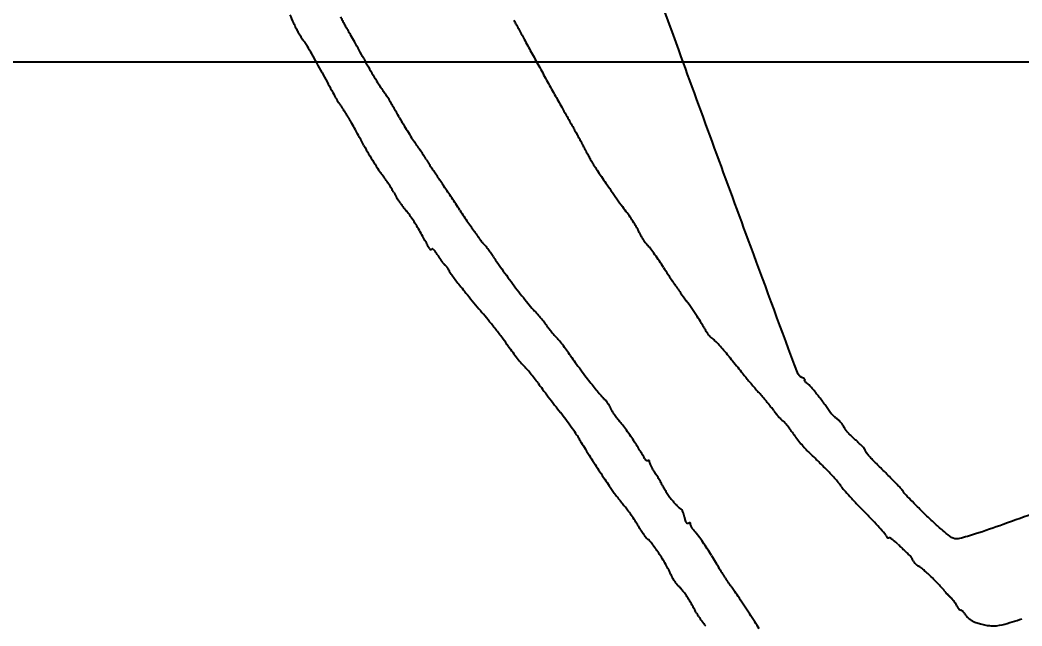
# Model space of a CAD drawing. Header units: metres. Extents: x 26.3 to 44.2, y 14.4 to 19.6.
# Drawn here: x 28.7696 to 28.834, y 15.4863 to 15.5252 of the extents above; entities that cross this region are included whole.
import ezdxf

# ---------------------------------------------------------------- set-up
doc = ezdxf.new("R2010")
doc.units = ezdxf.units.M
doc.header["$MEASUREMENT"] = 0
doc.layers.add('Dimensions', color=7, linetype='Continuous', plot=False)
doc.layers.add('Suspensions', color=6, linetype='Continuous')
doc.styles.get("Standard").update_dxf_attribs({"font": 'arial.ttf'})
doc.dimstyles.new('Annotative', dxfattribs={"dimscale": 0, "dimtxt": 0.18, "dimasz": 0.18, "dimexe": 0.18, "dimexo": 0.0625, "dimgap": 0.09, "dimtad": 0, "dimtih": 1, "dimtoh": 1, "dimdec": 4, "dimzin": 0, "dimdsep": 46, "dimtxsty": 'Standard', "dimcen": 0.09, "dimadec": 0, "dimazin": 0, "dimtfac": 1, "dimtdec": 4, "dimtofl": 0, "dimtmove": 0, "dimatfit": 3, "dimfxl": 1, "dimtolj": 1, "dimtzin": 0, "dimarcsym": 0})

# ---------------------------------------------------------------- blocks, each defined once
blk = doc.blocks.new('*D65')
at = {"layer": 'Defpoints', "color": 0, "transparency": 16777216}
for p in [(28.43365521267326, 15.52255587762719), (28.43365521267325, 15.22255504397306), (29.54945632084941, 15.22255504397306)]:
    blk.add_point(p, dxfattribs=at)
at = {"layer": 'Dimensions', "color": 0, "lineweight": -2, "transparency": 16777216}
for p, q in [((28.44928021267326, 15.52255587762719), (29.59445632084941, 15.52255587762719)), ((29.54945632084941, 15.47755587762719), (29.54945632084941, 15.418046593133)), ((29.54945632084941, 15.26755504397306), (29.54945632084941, 15.32706432846725)), ((28.44928021267325, 15.22255504397306), (29.59445632084941, 15.22255504397306))]:
    blk.add_line(p, q, dxfattribs=at)
at = {"layer": 'Dimensions', "color": 0, "transparency": 16777216}
for points in [[(29.54195632084941, 15.47755587762719), (29.55695632084941, 15.47755587762719), (29.54945632084941, 15.52255587762719)], [(29.54195632084941, 15.26755504397306), (29.55695632084941, 15.26755504397306), (29.54945632084941, 15.22255504397306)]]:
    blk.add_solid(points, dxfattribs=at)
at = {"layer": 'Dimensions', "color": 0, "transparency": 16777216, "insert": (29.54945632084941, 15.37255546080011), "char_height": 0.045, "attachment_point": 5}
blk.add_mtext('\\A1;0.3000', dxfattribs=at)

msp = doc.modelspace()

# ---------------------------------------------------------------- linework, layer by layer
at = {"layer": 'Suspensions'}
for points in [[(28.80365453022755, 15.61140393423787, -5e-06), (28.80972229165918, 15.59481243747512, -0.000212)], [(28.7880937947789, 15.58886764735399, -9e-06), (28.78271807773075, 15.60371463670833, -0.091432)], [(28.8243255789982, 15.55478214723026, -0.000139), (28.83223256013898, 15.53305071892552, -0.00023), (28.83889578970214, 15.51469548026182, -9e-06), (28.84491144920834, 15.49809943150136, -0.061218)], [(28.83715797337753, 15.49438153146677, -0.00074), (28.83281102997578, 15.49281198038342, -0.007813), (28.83102469778646, 15.49220132039324, -0.014059), (28.83000765461649, 15.49190262668671, -0.16058), (28.82959597860927, 15.49192772807759, -0.073274), (28.82937790911072, 15.49205422204052, -0.007794), (28.82892335734006, 15.49242747688717, -0.00948), (28.82839454936627, 15.49289319810979, -0.007484), (28.82783970760119, 15.49341631498031, -0.002648), (28.82730912494183, 15.493937269082, -0.00405), (28.82685510745178, 15.49439515382696, -0.001482), (28.82646918627218, 15.49479307073904, -0.104898), (28.8264206226463, 15.4948708600501, 0.086544), (28.82638003544853, 15.49494146347707, 0.005813), (28.82622843307576, 15.49511927378242, 0.008223), (28.82604073589039, 15.4953272969136, 0.00606), (28.82582636969599, 15.49555164620777, 0.001881), (28.82557058945428, 15.49581096567324, 0.001025), (28.82525474104124, 15.49612748481146, 0.001021), (28.82493231924946, 15.49644795408694, 0.001622), (28.82465487056934, 15.49672082688689, -0.008929), (28.82441259942895, 15.49696616855148, -0.011222), (28.82419748127609, 15.49720232791358, -0.009479), (28.82402639595141, 15.49740652373789, -0.082531), (28.82396841505515, 15.49750927159759, 0.049379), (28.8239277499324, 15.49759394078863, 0.020594), (28.82385743391889, 15.49769950571969, 0.020136), (28.82377228555606, 15.49780719042063, 0.024582), (28.8236839548495, 15.49790041040475, 0.002606), (28.82357263566502, 15.49800578234056, 0.000889), (28.82341000006927, 15.49815758432238, 0.000884), (28.82322984049508, 15.49832455390707, 0.001019), (28.8230574539974, 15.4984831036162, -0.018866), (28.82289469588376, 15.49864388806459, -0.018502), (28.82274341613101, 15.49881750114489, -0.018749), (28.82262231926124, 15.49897937843274, -0.064016), (28.8225620506138, 15.49909601867913, 0.066574), (28.82250461980011, 15.49920579338072, 0.025655), (28.82239812522388, 15.4993412467425, 0.024855), (28.82226605049819, 15.4994782017845, 0.028043), (28.82212601902366, 15.49959561355265, -0.022054), (28.82198113218266, 15.49971417177373, -0.017275), (28.82183450482363, 15.49985477681395, -0.017592), (28.82170701789335, 15.49999534738408, -0.040339), (28.82162392084749, 15.50011154389552, 0.01859), (28.82153194294222, 15.50025274331676, 0.003588), (28.82135429799128, 15.50050067839783, 0.003814), (28.8211426714691, 15.50078699032447, 0.003511), (28.82092084141582, 15.50107809040315, 0.008589), (28.82069492730493, 15.5013601210417, 0.010097), (28.8204710506788, 15.50161914898132, 0.009117), (28.82027416581274, 15.50182999829281, 0.059954), (28.82016215622438, 15.5019208798182, -0.0332), (28.82008915218727, 15.50197391202165, -0.077608), (28.82004469637854, 15.50202446936247, -0.167534), (28.82003535311103, 15.50206360383562, -0.288671), (28.82005516352853, 15.50208914659533, 0.428717), (28.82006670583511, 15.50211558121892, 0.113799), (28.8200365507405, 15.50215738270816, 0.049523), (28.8199603206638, 15.50221183304503, 0.021243), (28.81984917347472, 15.50226953017068, -0.19749), (28.81957066467271, 15.50257180229959, -0.000233), (28.81657340122589, 15.51068010212802, -0.001004), (28.81193442089462, 15.52332571095103, -0.000105), (28.80110986022916, 15.55303640247546, -0.000166)]]:
    msp.add_lwpolyline(points, format="xyb", dxfattribs=at)
for centre, radius, start, end in [((123.9641995034267, 50.17965956087885), 101.2421371877064, 199.9984945922183, 200.0188918896712), ((28.85008216549744, 15.55424469349243), 0.06937272695726628, 204.4161956612257, 204.8951876805274), ((28.80208845729478, 15.53146811554748), 0.0133491226289132, 206.8057815523638, 207.9810222802811), ((28.79578378708357, 15.5290457457058), 0.009512048144491471, 204.8950636943811, 206.9691142906819), ((28.79265145918099, 15.52745192262906), 0.005997542477134814, 206.9695521158311, 209.6022919622303), ((28.80903639454559, 15.53515953957625), 0.02121680611246188, 207.9812409235725, 208.8117969074056), ((28.80805784913021, 15.53462126919105), 0.0200999864602049, 208.8116767924161, 209.6497957189107), ((28.72781458197688, 15.48798538516151), 0.08242483153997915, 26.67995313694686, 26.86788325162837), ((28.81193601010019, 15.53025718361858), 0.01172037340589595, 206.6799497456838, 208.351123422355), ((28.79575865377909, 15.52921712438371), 0.009571139474672084, 209.6017982328441, 211.456765883004), ((28.7953361473517, 15.52895873234785), 0.009075883863671938, 211.4572069397921, 213.3302788586012), ((28.79702578196863, 15.5283415162782), 0.007405822348172104, 209.6499428449077, 211.4157638262074), ((28.78323346393335, 15.51991745143398), 0.008755641239195035, 29.62214928252762, 31.41569974890775), ((28.71620738452513, 15.48180696630537), 0.08585884738248638, 29.28690828118381, 29.62220294367648), ((29.01936145422074, 15.64218370344977), 0.2474169171016384, 208.3512399618786, 208.533440502345), ((28.79060318060457, 15.52584615760557), 0.00341116006145722, 213.3300684163046, 217.2187035349691), ((28.78580535123392, 15.52220193628533), 0.002613747879812137, 30.92671261879784, 37.2187289247153), ((28.76007948012334, 15.50678894671553), 0.03260342430147654, 29.93493290000187, 30.92683124168745), ((28.70931808624997, 15.47794263055833), 0.0937579309636648, 28.92817383174194, 29.28707430122823), ((29.01322832957995, 15.63884878804948), 0.2404357367908901, 208.5333852098466, 208.7566094962406), ((28.75823935589065, 15.50572934677036), 0.03472681998656477, 28.83599136985932, 29.93491599880446), ((28.69883981682115, 15.4721521082732), 0.1057297427887557, 28.59996751803366, 28.92792833610489), ((29.08302209178662, 15.67714917202529), 0.3200478505400928, 208.7565686381625, 208.9367065318555), ((28.75203550344186, 15.50231377263323), 0.04180876406190602, 27.8797258205075, 28.83587224161866), ((28.82266824406863, 15.53966556131761), 0.03530764848243617, 208.6001012932358, 209.6023126800388), ((28.82409035599074, 15.54047332256047), 0.03694315467909397, 209.6020609231014, 210.5708121934055), ((29.43747573529582, 15.87311228961431), 0.7250650462868072, 208.9365549904128, 209.0192900924356), ((28.91600028505831, 15.58905488070186), 0.1436864365217166, 207.8799004416126, 208.1533157717364), ((28.82060094379482, 15.53841211700332), 0.03289043141921223, 210.5708549135457, 211.528834767628), ((28.8792729345506, 15.5694004248756), 0.1020307537264693, 208.1533477973957, 208.506747885332), ((28.79735243051488, 15.52414932429548), 0.005615523068247768, 211.5289502296248, 215.0709224753934), ((28.76394679244889, 15.50069681111154), 0.03520061380479647, 34.62601972441113, 35.07086359790428), ((29.46905229875043, 15.89062998980505), 0.7611752827758035, 209.0193312393409, 209.0990869612036), ((28.88916694006514, 15.57477445304351), 0.1132900398356525, 208.506975710312, 208.7737447392437), ((28.7931460228316, 15.52204379294377), 0.003743067897021204, 208.7737614997622, 211.915206922983), ((28.76032662478945, 15.49819714539688), 0.03959992540485412, 34.21858572478249, 34.62584369689177), ((28.76380394803542, 15.50056184275199), 0.03539474163674431, 33.81197136220377, 34.21877096952271), ((28.78727861656032, 15.51628387671088), 0.007141557494805793, 32.47922511168471, 33.81190992205994), ((29.39656302493926, 15.85028547777716), 0.6782152052227766, 209.0991598322165, 209.1779988217167), ((28.79582338993858, 15.52371123083084), 0.00689721496575544, 211.9147666192327, 213.166094009207), ((28.80529490260716, 15.52990127374698), 0.01821208056521453, 213.166253870986, 213.7724418046016), ((28.80606608059529, 15.5304171189894), 0.01913988000122684, 213.7727492565982, 214.3736660150562), ((28.79999404709128, 15.52626355852591), 0.01178313782857981, 214.3734642304467, 215.2377096719872), ((28.78914950345027, 15.51747483110429), 0.004923768027413298, 30.34033967595868, 32.47901445202857), ((28.74901795448924, 15.49398545716971), 0.05142421866860959, 29.95851582886062, 30.3407929152454), ((28.74524472085358, 15.49181109433717), 0.05577911770780802, 29.54510687454157, 29.95809440625392), ((28.9051753985732, 15.57590551090939), 0.1154131391607545, 209.1778782937791, 209.4700866109555), ((28.78561786399415, 15.51610811981043), 0.005818213708924703, 33.43529270831617, 35.23755159722919), ((28.7808157753965, 15.51293734486602), 0.01157267881363545, 32.35846928222094, 33.43585118373366), ((28.78086197015579, 15.51296665425738), 0.01151797054144586, 31.28000152184199, 32.35830013555098), ((28.78597692196835, 15.51607420396363), 0.005533022988045233, 29.41354664037775, 31.27951435527676), ((28.73811788353692, 15.48777130301321), 0.06397129226954247, 29.17261970269569, 29.54527112423435), ((28.80732857476834, 15.52640843807746), 0.01529375669092254, 209.1725554790638, 210.8847506986353), ((29.1171262476467, 15.69567544741354), 0.3588633396395856, 209.470079742667, 209.5404389576986), ((28.76953315616758, 15.50680329365919), 0.02441018409813871, 28.8641494494642, 29.41395869491926), ((28.50141951594764, 15.35901432526113), 0.3305580295128694, 28.78249749201695, 28.86431586168576), ((28.81737771261875, 15.53241915633704), 0.02700332139380317, 210.8848696673897, 212.0035035831548), ((29.03824956988161, 15.65097492824344), 0.2682009620576681, 209.5403047692484, 209.6278527160859), ((29.04635916230063, 15.65558776125735), 0.2775306843059731, 209.6279832576312, 209.6990300219514), ((28.48719170927885, 15.35119822907198), 0.3467913853655815, 28.69035895634562, 28.78249056483967), ((28.41989645433974, 15.31436913705345), 0.4235053564262182, 28.61114853648739, 28.6904458921692), ((28.816682686475, 15.53198476799549), 0.02618371504245997, 212.0034503105327, 213.1285011998455), ((28.80400274011982, 15.52370980398189), 0.01104251069815291, 213.1284138933924, 215.2730469102032), ((28.81640804938155, 15.52443110039835), 0.01280519626146739, 209.6989478752802, 210.3626603296861), ((28.80183563982822, 15.51589426352463), 0.004083637446016578, 28.4336345192726, 30.36285243801888), ((28.76579301072715, 15.49637858185559), 0.04507062249643031, 28.10217694011803, 28.43380468048488), ((28.8095749421188, 15.52692712499721), 0.02037550830719193, 208.6111644082983, 210.3368806711702), ((28.77355309769135, 15.50217172499845), 0.02625453436333776, 34.46798038534742, 35.27309736704796), ((28.77230214299987, 15.5013130215343), 0.02777185413156831, 33.69605211290854, 34.46793793590835), ((28.76268928988707, 15.49472147570986), 0.04858901471100206, 27.74069548223524, 28.1018877772456), ((28.75566931524698, 15.49102933461266), 0.05652072006355367, 27.41842275422755, 27.74088318854118), ((28.84425859118171, 15.53698590960433), 0.04327941318092904, 207.4185539483393, 207.8473550618561), ((28.81289931554547, 15.52887269370306), 0.02422735153661815, 210.3370645412404, 211.8526304083857), ((28.77482190055345, 15.5029933926475), 0.02474318690177458, 32.93143534174101, 33.69575820679707), ((28.79195768488983, 15.51409234498377), 0.004326971586906043, 30.15414650785689, 32.93170990114158), ((28.84417891133571, 15.53694372221338), 0.04318925417100517, 207.8472462375196, 208.27673489798), ((28.84013444737904, 15.53476828828382), 0.03859684723625896, 208.2769540141641, 208.6963586520188), ((28.81077006179354, 15.52754973992493), 0.02172057507329825, 211.8525157000849, 213.3788526993823), ((28.80050865429924, 15.51906000823554), 0.00556225265084738, 210.1544790925661, 212.1235719893959), ((28.81012211928279, 15.52509583558449), 0.01691346054986675, 212.1229962269136, 212.9824288910343), ((28.81117598497362, 15.52577978106382), 0.01816981014803725, 212.9824725336971, 213.8325088206749), ((28.81132820906538, 15.51899968953631), 0.00575711410335723, 208.6961549552062, 210.4056001306101), ((28.80966726647968, 15.51802502701248), 0.00383131626669933, 210.405921771421, 213.2772068229907), ((28.85896527700115, 15.55037971890125), 0.06279842513759477, 213.2772205589636, 213.6507887105448), ((28.79682094513194, 15.51835937104755), 0.005016062636793151, 213.3787930144033, 217.9109858333321), ((28.78670917829906, 15.51048443020268), 0.007800431493553869, 35.42737534815728, 37.91116473416211), ((28.80637675019726, 15.52256307138832), 0.01239227818592575, 213.8326732865015, 214.9650578577083), ((28.78064689553116, 15.50457016435633), 0.01900469817488801, 33.92514007682138, 34.96516592734405), ((28.51772513386942, 15.32772615195069), 0.335866903997915, 33.79685628723718, 33.92519881993027), ((28.85995768197873, 15.55103999116497), 0.06399040962535198, 213.6505287403631, 214.0855177760915), ((28.8743500988443, 15.56077930546662), 0.08136843903815326, 214.0856461097756, 214.448901047696), ((28.78376040665684, 15.50838674500863), 0.01141920716649822, 33.56064285943317, 35.42729807809296), ((28.78442304469213, 15.5088263207179), 0.01062402418783081, 31.6716377291625, 33.56075138547718), ((28.51638418638102, 15.32682971408374), 0.3374798950456536, 33.64497600890127, 33.79669521088848), ((28.8506970949297, 15.54455392779852), 0.05268521267447542, 214.4487589045903, 215.0686977268888), ((28.7904518308806, 15.51254564849397), 0.003540263744957659, 27.38510741728661, 31.67170688920956), ((28.8041801278083, 15.51965706187939), 0.01192060094229845, 207.3845382428298, 208.3988960997842), ((28.79906324925767, 15.51689060228737), 0.006103750870195978, 208.3997128614558, 210.0736365890742), ((28.80916551502333, 15.52274025703214), 0.01777740643393852, 210.0730362831196, 210.565320863579), ((28.43503694231362, 15.27269049294394), 0.4351959601678915, 33.51962927685351, 33.64499242992498), ((28.88055654512931, 15.56551520437988), 0.08916756295706577, 215.0687318743608, 215.4867614180973), ((28.7938686950608, 15.51370623510881), 1.209604889054929e-05, 210.5644966168834, 289.999117929201), ((28.79387718179361, 15.51368291800659), 1.271749357147024e-05, 36.69289595393725, 110.0008459560114), ((28.7912227194375, 15.51170492320913), 0.003323100223532191, 35.24834312826357, 36.6919484962409), ((28.79229549805195, 15.51246303367783), 0.002009484816228984, 32.35799558785895, 35.24852897952113), ((28.79075420578667, 15.51148654532258), 0.003834070071443265, 30.57490217012574, 32.35722334717553), ((28.79551413461098, 15.51429876973234), 0.001694539929664745, 210.5755980956619, 215.4230148016027), ((28.79728859147716, 15.51556089599673), 0.003872075205419228, 215.4231637339433, 218.0368838735627), ((28.797372372915, 15.51562642426983), 0.00397843912669755, 218.0367039836087, 220.6357583006287), ((28.87768258953561, 15.56346610228172), 0.08563791139474997, 215.4866899243461, 215.9076988386342), ((28.83597006951149, 15.53326260792163), 0.03413853859956312, 215.9075318920844, 216.7442757382305), ((28.79604671312705, 15.51448875054762), 0.002231534615427741, 220.6355641846008, 224.6426518175248), ((28.79361809303128, 15.51209024758992), 0.001181823263226182, 34.96689237653383, 44.64229349986496), ((28.78484323366214, 15.50595342655002), 0.01188970491285385, 33.19135797757558, 34.967491583376), ((28.86239207064429, 15.55576118334666), 0.0774066358805824, 213.5195692001016, 214.2094083021071), ((28.80019604152159, 15.5065544326291), 0.01050569625868546, 34.36203878751634, 36.74431149583615), ((28.80035040104978, 15.50665996510432), 0.01031870971584106, 31.94749856811524, 34.36208255707923), ((28.78386023931159, 15.50531041630829), 0.01306432828379565, 31.29387868019393, 33.19124236574137), ((28.7821621242434, 15.50427822696387), 0.01505153980420736, 29.58753673450188, 31.29377352442219), ((28.83899992637313, 15.53985832747622), 0.04912071644286624, 214.2094514769747, 215.1793486423705), ((28.80137065561131, 15.50729623880954), 0.009116310615515861, 29.56955798462516, 31.94724752487051), ((28.71992701249988, 15.46894138456724), 0.08661900143505497, 29.29847034259241, 29.58769928402829), ((28.7430650689231, 15.48192524223928), 0.0600869412992692, 28.91786187287224, 29.29830549938915), ((28.8554225695633, 15.55143452482562), 0.06921329105170565, 215.179456593598, 215.758601100165), ((28.808096128692, 15.51111210999565), 0.001383726243645295, 20.00000420172693, 29.56970927190597), ((28.81061268620508, 15.51202806236156), 0.001294338440644815, 200.0000095813395, 209.0329364100629), ((28.812683735876, 15.51317761869455), 0.00366303565686356, 209.0329078821939, 213.1898337248812), ((28.73487965824467, 15.47740323621686), 0.0694383843128562, 28.64198806439409, 28.91792440519524), ((28.79412369305749, 15.50976048444191), 0.001933960949651219, 24.98662828109653, 28.64178907436941), ((28.7960977755921, 15.5106804555618), 0.0002439620781136802, 204.9870851450459, 221.0158643398204), ((28.79998027837244, 15.51150914485388), 0.0008913793514412979, 215.7583954770092, 228.7622527634297), ((28.79875513778519, 15.51011152119943), 0.0009672011117348661, 39.42287132418753, 48.76286795707721), ((28.79467411337127, 15.50675666367251), 0.006250176532134531, 37.06925686111868, 39.42242641995294), ((28.81292367790062, 15.51333459210848), 0.003949763450399428, 213.1900832017546, 217.2775890235563), ((28.81194874920475, 15.51259246412234), 0.002724512492917711, 217.2770232653098, 222.6762659770894), ((28.8075481489708, 15.50853504490272), 0.003261131427609036, 37.33246215617882, 42.67673113203877), ((28.79599373603703, 15.51058996834155), 0.0001060774668300973, 221.0173203413984, 250.8813547044774), ((28.79598154891378, 15.51055480031836), 6.885763596970308e-05, 250.878434111256, 289.8676537119775), ((28.79597428202929, 15.51057490251245), 9.023299121948166e-05, 289.8693407576599, 321.7176615986213), ((28.79607698690377, 15.51049384286156), 4.060644566562669e-05, 56.18657397804429, 141.7180812212772), ((28.7957703009573, 15.51003596636687), 0.00059170276587237, 43.95840293634767, 56.18585407359622), ((28.79534458822919, 15.50962544658816), 0.001183106025554187, 35.05582423389311, 43.95877427336257), ((28.79412325486677, 15.50876852343869), 0.00267507535024757, 30.21689954404964, 35.05515301798305), ((28.80049152614753, 15.51247752510985), 0.004694563209666399, 210.2175770318685, 213.1681466496595), ((28.79991873350185, 15.512103163845), 0.004010284193849631, 213.1682554987929, 216.4888864923778), ((28.79401615757695, 15.50625961503481), 0.007074775328829054, 34.68305824300904, 37.06922664269297), ((28.79395529386552, 15.50621748184076), 0.007148799630542203, 32.3155556943961, 34.68316225818812), ((28.8069552778408, 15.51444064790641), 0.008233659324421504, 212.3154174678238, 214.9582400356556), ((28.79838179263033, 15.50154405650628), 0.01478918448602787, 35.59195483205866, 37.33210880586874), ((28.79694483916488, 15.50051554878745), 0.01655629042166257, 33.86203978097777, 35.59211027558069), ((28.79955934051225, 15.5118373311972), 0.003563260349292094, 216.4888387985819, 219.6586975408736), ((28.79710450145628, 15.50980226382952), 0.0003745719071084229, 219.657726034339, 236.2517768340971), ((28.79667131901893, 15.50915389745932), 0.0004051882958714531, 43.74021354880796, 56.25330974188524), ((28.7962949222253, 15.5087937216573), 0.0009261500550233671, 36.99354481667634, 43.73920551195539), ((28.79625377659589, 15.50876270670713), 0.000977675677615961, 30.36155974560452, 36.99432939172659), ((28.83833457672144, 15.53637874590764), 0.04652126230698308, 214.9583844686103, 215.6919971238729), ((28.79883757066096, 15.50178560491074), 0.01427693194339706, 31.92865433692156, 33.86199725885845), ((28.82679891001943, 15.51920930951614), 0.01866881104263075, 211.9283833949901, 213.5940569683249), ((28.79655124308981, 15.50893696794228), 0.0006329246181213258, 21.17364414166208, 30.36102525772208), ((28.79773823865961, 15.50939674162678), 0.0006400052007233752, 201.1733513860437, 213.8808925247743), ((28.8065569344506, 15.51531847643973), 0.01126245024170315, 213.8812519977719, 215.4543402153074), ((28.80672539991522, 15.51543845245947), 0.01146927107713112, 215.4543939907858, 217.2962990529715), ((28.84295506249826, 15.53969783266569), 0.05221030666578168, 215.6919163980972, 216.4321752950644), ((28.84047081690905, 15.53786411482577), 0.04912258950521305, 216.4321567372372, 217.2070219068449), ((28.85255542125185, 15.53631833798691), 0.04958994824773458, 213.5943398966673, 214.3976234359986), ((28.80954203524204, 15.51758389655916), 0.01500994402853037, 217.2963916401249, 218.8018738881229), ((28.83573140726739, 15.53864184871895), 0.04861530902035498, 218.8016407378616, 219.3642841623265), ((28.83606861658523, 15.53452183519323), 0.0435953658954094, 217.2070456799977, 218.0634990053356), ((28.85467505911515, 15.53776946773766), 0.05215873049231954, 214.3975441726611, 215.1939523021946), ((28.91280878958428, 15.60187405305532), 0.1483110187073849, 219.3644491189878, 219.6094457788617), ((28.8329981474757, 15.53211725021788), 0.03969539032721425, 218.0632867344816, 218.9820769324843), ((28.83843701803498, 15.52631746990807), 0.03228859631068467, 215.1941167806434, 216.3347517412082), ((28.9213478412942, 15.60894027056946), 0.1593946478071492, 219.6093704776493, 219.8516169432141), ((28.88237997594044, 15.57641399049915), 0.1086358709755512, 219.8516334853391, 220.1745522849802), ((28.83009446892452, 15.52976745788799), 0.03596003584336718, 218.982147072303, 219.8532679088339), ((28.80561048300996, 15.50932957779062), 0.004066893804063109, 219.8532875261823, 224.1820417956837), ((28.79305340275447, 15.49293755963276), 0.02404869991411843, 34.89376545845611, 36.3346207379253), ((28.79245255619426, 15.49251844891761), 0.02478127781355545, 33.48509231404255, 34.8938631971339), ((28.77986630352019, 15.48986126966438), 0.02552979719999203, 38.76778938951182, 40.17449770236175), ((28.79906752262021, 15.50297082541753), 0.005056924607331826, 41.28959649836435, 44.18196306314871), ((28.79359305171245, 15.49816321292371), 0.01234273064439281, 39.80427777270151, 41.28936359146409), ((28.79323775526105, 15.49786717740007), 0.01280519426358899, 38.32916812572784, 39.80417030784393), ((28.79475281937874, 15.49404014437342), 0.02202324087099176, 32.09341183997464, 33.48499463078251), ((28.76532704417853, 15.47818485028611), 0.04417728581646516, 37.83479637997264, 38.76779569937457), ((28.79743259583958, 15.5011834807953), 0.00745780651948154, 36.11838483154365, 38.32947495058184), ((28.81055044588215, 15.51075558150886), 0.008781131309425377, 216.1181264467822, 217.9018226393132), ((28.81031661766728, 15.50380078402587), 0.003652015991042731, 26.83895766488116, 32.09366394812658), ((28.81602279514748, 15.50668804623971), 0.002743040265713889, 206.8388278701428, 212.2563950227817), ((28.76653671974012, 15.47912439079022), 0.04264560330301584, 36.89579305983457, 37.83475104092054), ((28.81183193876819, 15.51175329470189), 0.01040521740073047, 217.9019648379595, 219.4725321597769), ((28.81099678396694, 15.51106555022907), 0.009323332008796583, 219.4726831950507, 221.0542507862951), ((28.80558075415474, 15.50634843413394), 0.002141092582239046, 221.0537982390429, 225.7692629232061), ((28.8029482095462, 15.50364423107917), 0.001632898048027576, 38.77956333861341, 45.76931389980966), ((28.81611437814242, 15.50674583349483), 0.00285133067029201, 212.2561978392654, 217.5186922468528), ((28.81579297484759, 15.50649907702291), 0.002446128457032312, 217.5192790287614, 222.9244771914007), ((28.81438323918114, 15.50518794088946), 0.0005209186997345481, 222.9239809332405, 239.9500013091246), ((28.78662285628961, 15.49420319078204), 0.01752941150015654, 35.07151257880446, 36.89577166982714), ((28.81561967693324, 15.51456091831122), 0.01790013376354764, 215.0713858471976, 216.6394322729168), ((28.79056757936519, 15.49369708165189), 0.01751451589403298, 37.5537917890525, 38.7799097725343), ((28.78936779130725, 15.4927745690822), 0.01902796256317602, 36.22820159056029, 37.55401113867809), ((28.8137731673025, 15.50413339479535), 0.000697381411781472, 44.92807154715227, 59.94987326151939), ((28.80632621551417, 15.49670505067963), 0.01121581224718319, 42.9477609567106, 44.92831215863027), ((28.80599756247384, 15.49639912339597), 0.01166481594840569, 40.67644856069786, 42.94780807535457), ((28.81499218481148, 15.51409431159623), 0.01711816945170757, 216.6396483358959, 218.2610918423546), ((28.81354561694378, 15.51295340041758), 0.01527582396034588, 218.2608713248102, 219.8341887146648), ((28.7868681615352, 15.49094335295868), 0.02212659153085689, 35.04398813052256, 36.22793758621679), ((28.82993281764094, 15.52114689362335), 0.03047396430450153, 215.0440570798499, 216.0020369339321), ((28.80337530676709, 15.49414551517803), 0.01512241265587491, 38.80677723834027, 40.67641163957694), ((29.19652582544214, 15.8103201867064), 0.4893909699720828, 218.8065003780802, 218.8667755367382), ((28.80340445804936, 15.50449384487688), 0.002069492763982474, 219.8341146632922, 226.7052568988391), ((28.80031717081231, 15.50121708439237), 0.002432562517437255, 41.11741400343595, 46.70539510689422), ((28.79239294691735, 15.49430007762439), 0.01295103707251327, 39.49811071115707, 41.11749167266404), ((28.85269909100728, 15.53768859829249), 0.05861523642106769, 216.001880538312, 216.5890464020761), ((29.23196025294136, 15.83887921915495), 0.5349015949521866, 218.8668559180678, 218.9232349639713), ((28.79113853567006, 15.49326613271552), 0.01457664146809279, 37.87401754479679, 39.49798193917286), ((28.79199654267246, 15.49393344757474), 0.01348968004398528, 36.15288703635654, 37.87401989606123), ((28.85212090952753, 15.53725917657097), 0.05789503033048226, 216.5888892772652, 217.1774302306901), ((28.82731369932701, 15.51844487441381), 0.02676023237716312, 217.1774264951357, 218.2254735883277), ((29.18671980069512, 15.80234333308313), 0.4767503310827609, 218.9231281957441, 218.9792780585436), ((28.88595346153468, 15.55896747406502), 0.08984956922680697, 218.9792113146554, 219.1724126374077), ((28.82804779172372, 15.51178723762519), 0.01515658892237502, 219.1726090646696, 220.2108014879379), ((28.82802713035154, 15.52025847662338), 0.03113330061524788, 216.1530283453219, 217.0193364055235), ((28.82434719549464, 15.51610836153134), 0.02298406534740151, 218.2255359003661, 219.2983342403814), ((28.82145615122132, 15.51374214440248), 0.01924814237065389, 219.2981841286179, 220.5236145824132), ((28.84821109053827, 15.52883281010955), 0.04155943271600275, 220.21053518189, 220.6996112134044), ((28.85001660089889, 15.53038600875533), 0.04394109047169924, 220.6998445647379, 221.1843369545697), ((28.87930124162072, 15.55892307025115), 0.09535156349129677, 217.019164767383, 217.3952539265193), ((28.88493126474403, 15.56322667174979), 0.1024380397818826, 217.3951929240206, 217.7673859805337), ((28.82047887472876, 15.51290677434273), 0.01796248593146287, 220.5236140082231, 221.6374351926755), ((28.80817440630861, 15.50196796426902), 0.001498661681580698, 221.6372347154017, 228.5060871784988), ((28.83787807796867, 15.51976537502706), 0.02781218475193787, 221.1843055791525, 221.8668108871211), ((28.80750585853327, 15.4925457315582), 0.01297237977935582, 40.38110256875748, 41.86664673450385), ((28.80002896661392, 15.48618666463575), 0.02278775775974394, 39.40682068481907, 40.38107225112095), ((28.8593291617291, 15.54339089222653), 0.07005091536375031, 217.7673315466192, 218.2621371296858), ((28.80661483456926, 15.50020481685753), 0.0008552611728949061, 39.052376445862, 48.50585691326449), ((28.80579876585305, 15.49954271115057), 0.00190614276304582, 33.86045104909982, 39.0530809676022), ((28.8057424183755, 15.49950492176833), 0.001973988731367708, 28.71640463139212, 33.86001429858806), ((28.80644664815113, 15.49989074822384), 0.001170993320085632, 21.11058487170464, 28.71598384226458), ((28.80852314632167, 15.50069244780214), 0.001054892316260029, 201.110830913265, 210.8200905095545), ((28.80058354061323, 15.48664228283198), 0.022070025037148, 38.4268889798211, 39.40687001992665), ((28.81063724686423, 15.49461847957426), 0.009236602896101254, 36.5478822997137, 38.42668341260491), ((28.78577057960132, 15.48537660786465), 0.02363217913408931, 36.85700138173775, 38.26233464763411), ((28.81153749363167, 15.50249081402677), 0.004564936587081628, 210.8203246320037, 214.0916914460012), ((28.81202121144086, 15.50281816106956), 0.005149007647560407, 214.0912099872919, 217.3190407628858), ((28.81147606348476, 15.50240259084463), 0.004463526133700733, 217.3191183773894, 220.9119569486446), ((28.82295806646521, 15.5037513696424), 0.006100028958281638, 216.548025150139, 219.0203567199028), ((28.82231214416791, 15.5032279361802), 0.005268645651088024, 219.0203921190622, 221.7798526879297), ((28.82190851416969, 15.50286728428179), 0.004727362945806354, 221.7796688306865, 224.3949930433552), ((28.78453651923251, 15.48445152216925), 0.02517447889006535, 35.51670708175926, 36.85695467784623), ((28.78680596177733, 15.48607130387515), 0.02238627835227123, 34.18515686598649, 35.51669579948486), ((28.80415030734952, 15.49605415269017), 0.005230253828424114, 37.32593185757623, 40.91189662163863), ((28.79423234503583, 15.48849156627124), 0.01770257076631977, 35.87964729010415, 37.32600274617347), ((28.81888140799728, 15.49990343919213), 0.0004908845150148457, 224.3948362399775, 238.2058570959551), ((28.81839788054133, 15.4991234068016), 0.0004268569142189371, 41.25240071373329, 58.20616857292935), ((28.81322685675578, 15.49458816806395), 0.007304929129473211, 39.11228768498014, 41.25233743993861), ((28.81303742669226, 15.49443413647762), 0.007549079653438004, 36.63639845169453, 39.11239652400383), ((28.80199041035485, 15.49638489997003), 0.004030414357032648, 29.44718304248023, 34.1850981201581), ((28.81427873998084, 15.5033223856706), 0.01008099070563965, 209.4473278868428, 211.3336915323237), ((28.79293679004358, 15.48755440015582), 0.01930155265013929, 34.45012228233508, 35.87974802943202), ((28.79717160768992, 15.4904595485984), 0.01416603242649702, 32.64719306991373, 34.44991029671142), ((28.81110534307334, 15.49299737431106), 0.009956823957375042, 34.62428976751626, 36.6362366744795), ((28.82497001112946, 15.5025706632508), 0.006891822321487459, 214.6244103589933, 217.8293273363888), ((28.82836088285441, 15.50520365010704), 0.01118491338039057, 217.8292305619826, 220.0591119326292), ((28.85183484998703, 15.52618689264328), 0.05404969637107843, 211.3334881362994, 211.8773386546083), ((28.76468789370077, 15.4696476078166), 0.0527448939135087, 32.20007572451609, 32.64721142051081), ((28.77741084195733, 15.47765970247117), 0.03770936688274749, 31.625052561966, 32.20007179856381), ((28.82794961107509, 15.50485779003987), 0.01064754603710711, 220.058953846077, 222.3101472096885), ((28.82312476478916, 15.50046596327546), 0.004123185224639071, 222.3102273374972, 226.8815950127408), ((28.85738593606557, 15.52963932686252), 0.06058681031032011, 211.8775256624554, 212.4245847262425), ((28.85329268652295, 15.52703895568172), 0.05573741632271569, 212.4243663652979, 213.0067194149152), ((28.77435733489131, 15.4757794334551), 0.04129535586322577, 31.18490098086307, 31.62493202681405), ((28.80845097573683, 15.49641497808197), 0.001443103127121097, 26.20141075884563, 31.18558684420325), ((28.81000072517119, 15.49717758950161), 0.0002841199293681226, 206.2001009930235, 221.7122347263789), ((28.80537495020909, 15.48151025682742), 0.02184554066963173, 46.0050628418845, 46.88168399327941), ((28.7773670700911, 15.45250229639256), 0.06216802964648507, 45.60319152547213, 46.00494911988339), ((28.88037042118909, 15.54462810446436), 0.08802645269015619, 213.006799731182, 213.3762425974779), ((28.80996616390168, 15.49714678600385), 0.0002378237435753579, 221.7127223195633, 239.4380699259234), ((28.80993979834765, 15.49710213528077), 0.0001859698188451642, 239.4378626562484, 259.6685451967058), ((28.8099258607456, 15.4970256879562), 0.0001082623534230712, 259.6692789945396, 290.0004883216084), ((28.81000068556363, 15.49682010470918), 0.0001105143017691222, 85.07355092402071, 109.9988568509043), ((28.81000535800834, 15.49687429024194), 5.612768859919623e-05, 43.72371553890986, 85.07549116309221), ((28.80999665436632, 15.49686596653928), 6.81708364506945e-05, 7.133693948874616, 43.72336719417071), ((28.81021411647398, 15.49678866680342), 0.000155224960851548, 168.2816564904071, 200.1744836998612), ((28.80989984507354, 15.49685385099724), 0.0001657353050195493, 348.2827471054626, 7.133518676571678), ((28.81177632278468, 15.49736269381754), 0.001819555327698605, 200.1755707179389, 205.4300479385225), ((28.81206377986098, 15.4974993733805), 0.002137852160307254, 205.4300508202871, 210.861819366951), ((28.81270469422958, 15.49788236057989), 0.002884478186298188, 210.8616096635152, 215.2009025867505), ((28.77462356313828, 15.44970032144444), 0.06608949544471338, 45.20538200724121, 45.60324350050264), ((28.79091703434448, 15.46611089722094), 0.04296409379952369, 44.6561505106507, 45.20550139250517), ((28.8879857573062, 15.54964477438209), 0.09714568079440658, 213.3761491395911, 213.7192360110286), ((28.80577726391198, 15.49299543974312), 0.005593215254138913, 32.64028650752012, 35.2008429392527), ((28.80093686951266, 15.48989497539604), 0.0113414582121697, 31.13181504889817, 32.64073489498956), ((28.80093824539172, 15.48989583423585), 0.0113398364593893, 29.62277490845192, 31.1316947545436), ((28.8127959647861, 15.4877289128731), 0.01220655491914517, 42.80626199487437, 44.65572960945622), ((28.81179393428243, 15.48680075413366), 0.01357240402277034, 41.09839277135533, 42.80646292449158), ((28.8792876421247, 15.5438397976295), 0.08668838846858445, 213.7193267212282, 214.0612676796348), ((28.82132010058068, 15.50464989237693), 0.01671636158388227, 214.0611189546374, 215.2187130395747), ((28.80594267609453, 15.49274138005057), 0.00558297467167093, 27.05899513568161, 29.62275973007055), ((28.81406471146343, 15.4968902934954), 0.003537383945536733, 207.058852448623, 211.1300914239071), ((28.81292107254311, 15.48778405610347), 0.01207663551891902, 39.38770101465227, 41.09806287150013), ((28.82037724001957, 15.49390591530299), 0.002429273522309198, 33.77247683589728, 39.38817253213355), ((28.82413083125373, 15.4964160913864), 0.002086302977253531, 213.7719314560622, 221.3532926061571), ((28.81638424199931, 15.50116561471483), 0.01067459936067053, 215.2187234685255, 216.7991451987107), ((28.82548760099348, 15.50797549195976), 0.02204322166351779, 216.7989504855589, 217.7177406835617), ((28.82554298181858, 15.50801836694754), 0.02211325950425689, 217.7178317349324, 218.6359343946229), ((28.81747700923529, 15.498951168467), 0.007523733369811971, 211.1300934654143, 213.4454517325647), ((28.81754963920189, 15.49899909720206), 0.007610752185727154, 213.4451714837284, 215.7550299160844), ((28.81460041907573, 15.49687558074113), 0.003976578068783081, 215.7551624967992, 219.5097627710672), ((28.84702413044573, 15.51656631920222), 0.03258441486835415, 221.3535748954103, 222.3738913960208), ((28.84777759080039, 15.51725360208867), 0.03360424831927172, 222.3737760017817, 223.5481000213142), ((28.81687514081849, 15.50109010297265), 0.01101675963721832, 218.6362903518946, 220.1825653864968), ((28.80488271440938, 15.49096199526408), 0.004680273742855509, 36.35716460971704, 40.18233398275504), ((28.81552400678829, 15.49763718907002), 0.005173683540087527, 219.5097373353269, 222.1039794246621), ((28.81500605722758, 15.49716911902723), 0.004475570861216797, 222.1039665704295, 224.9961039885951), ((28.81467188398004, 15.49683498219642), 0.004003004272223154, 224.9960126249666, 227.7460780435222), ((28.81226442497248, 15.49418494325107), 0.0004227018709029651, 227.746281070436, 242.0968197009046), ((28.81198177804296, 15.49365119110494), 0.0001812688570881634, 32.14892552644861, 62.09632195044695), ((28.85425135513411, 15.52340732511714), 0.04253609761041197, 223.5481126157673, 224.5322188762536), ((28.79805033642217, 15.48593268103859), 0.01316410486668918, 34.58858057910789, 36.35692242483685), ((28.79735895078364, 15.48545592034321), 0.01400393512440138, 32.83906108550294, 34.58861102251119), ((28.81129550047045, 15.4932198589627), 0.0009918392262934213, 23.63982746441722, 32.14960894781729), ((28.81105042166764, 15.49311260105848), 0.001259360958878967, 15.69124294905193, 23.63910519286431), ((28.81082714196939, 15.4930498692636), 0.00149128573481437, 8.689864225604644, 15.69152120828002), ((28.81418661467174, 15.49356335494591), 0.001907202809248812, 188.6905270360205, 194.8096369256248), ((28.79281393047447, 15.46296506750363), 0.04364872503389219, 43.59891602019665, 44.53214451891763), ((28.80145442294479, 15.48809916315767), 0.009129550568920775, 30.42870128630893, 32.83938959401713), ((28.81627960522473, 15.49680696039932), 0.008063813338103186, 210.4282653893885, 212.9203043954019), ((28.81273291679794, 15.49317900426647), 0.0004035529321339918, 194.8088754805883, 214.1735534832588), ((28.81252280558984, 15.49303635509828), 0.0001495932799223311, 214.1737217167731, 249.8372890992225), ((28.81251523294638, 15.49301573152821), 0.0001276233784311642, 249.8372396465017, 289.9997047227181), ((28.81268620209416, 15.49254600887498), 0.0003722464250813866, 99.06618990025154, 110.0006918783891), ((28.81264112461878, 15.49282848462014), 8.61965599406929e-05, 66.66773978675351, 99.06412864373583), ((28.81266163658963, 15.49287603812448), 3.440778969607562e-05, 8.263807768257678, 66.66842439172176), ((28.81276859391078, 15.49280258861902), 8.718611236773766e-05, 155.0010268945004, 204.5666464635912), ((28.81393091475334, 15.49333388830504), 0.00136518028189591, 204.5653443848526, 211.231317617408), ((28.81262308537006, 15.49287043771201), 7.336367692998208e-05, 335.0006580749209, 8.264785853658303), ((28.81422802006596, 15.49351405159197), 0.00171264305214429, 211.2315430505679, 217.9469776579096), ((28.80511773529279, 15.47468133510584), 0.02665888867410818, 42.24888162307256, 43.59898375373544), ((28.79427045238749, 15.46482886684384), 0.04131271674993131, 41.51422557404641, 42.24875495237625), ((28.81460982189357, 15.4957259317198), 0.006074642813165692, 212.9206383654227, 216.0022780202757), ((28.81435626779574, 15.49554167800198), 0.005761211620132753, 216.0021132506435, 218.7116190121709), ((28.8101366021059, 15.49215968564159), 0.0003534902090647556, 218.7119336596429, 239.4550778583804), ((28.81503401190559, 15.49414257743007), 0.002734732859649476, 217.9472468968267, 222.6766858161896), ((28.81094062643128, 15.49036840468795), 0.002833048074325968, 36.56953748678516, 42.6765093109569), ((28.80145617942862, 15.4833324791226), 0.01464232339110009, 34.7612396782563, 36.56945695853776), ((28.82492894493759, 15.49196678290131), 0.0003687348553189252, 20.36244765292948, 41.5142300942784), ((28.82556952567081, 15.49220453115342), 0.0003145424728340004, 200.3618001393094, 214.066406061492), ((28.82549122569653, 15.49215158789722), 0.0002200232983783755, 214.0670282987642, 231.9807668208954), ((28.82544891689931, 15.49209747381059), 0.0001513329155384216, 231.9810585853817, 253.9737811306845), ((28.82542873008085, 15.49202719586069), 7.821316526380689e-05, 253.9738742092008, 290.0003806565929), ((28.82548265847035, 15.49187902674977), 7.946485042147343e-05, 59.28892219775616, 109.9991127700354), ((28.82434720955177, 15.48996745172063), 0.002302832417568499, 54.84738615093944, 59.29023181904815), ((28.80976075123834, 15.4915227616572), 0.000386061030900795, 39.7326078626652, 59.45494815543063), ((28.80328593416624, 15.48614102376071), 0.008805464745160653, 37.69506191259306, 39.73267532529577), ((28.8034034423678, 15.48623190559593), 0.0086569127960108, 35.20536767978393, 37.6946568131782), ((28.80063082613312, 15.48427556669399), 0.01205023899321389, 33.26295631366008, 35.20569507151767), ((28.79994279616527, 15.48228213666867), 0.01648448195423252, 32.95219513693685, 34.76132909259687), ((28.80110487464876, 15.4830354530745), 0.01509959495222567, 31.01989757944524, 32.95209466728834), ((28.82425036168348, 15.48982996151722), 0.002471008114642074, 49.66954636575635, 54.84682887329008), ((28.82320818498289, 15.48860240355511), 0.0040812971649494, 46.11418185028554, 49.66944353028751), ((28.89153391800566, 15.55963891479255), 0.09448133125925719, 226.1143441662737, 226.2788976167581), ((28.89754757988713, 15.5659265556037), 0.1031818229697926, 226.278644915886, 226.4326559480341), ((28.80069253101394, 15.4843160289773), 0.01197645086025841, 31.21622896079974, 33.26300897034143), ((29.08911919628245, 15.65622652471733), 0.3209768796231108, 211.019660091706, 211.1078955877965), ((28.88992674435132, 15.55791537127272), 0.09212487002405062, 226.4329217167327, 226.5860160168201), ((28.8385000135636, 15.50355964552997), 0.01729670981331161, 226.5858724254907, 227.1143677589387), ((28.82594676010279, 15.49004392179746), 0.0011493998162892, 40.57109030837581, 47.11501037108616), ((28.82555021456408, 15.48970442035123), 0.001671424332812518, 35.6275367854607, 40.57025017990938), ((28.82564779521432, 15.4897743384836), 0.001551380472489645, 30.59131446593396, 35.6279484049886), ((28.80007610198034, 15.4839425798919), 0.01269717893945785, 29.25678603126866, 31.2157956114737), ((28.80133589068319, 15.48464826007657), 0.01125320799168398, 27.30570760967589, 29.25692553092912), ((29.04983928292972, 15.63252537064931), 0.2751003464551962, 211.108143072785, 211.2071501736246), ((29.0330147438414, 15.62233201982582), 0.2554288057058839, 211.2069241957456, 211.2976807057502), ((28.82648994027079, 15.49027221536899), 0.0005730708645084727, 19.9997718807693, 30.59079948535856), ((28.82736006294794, 15.49058891234914), 0.0003528937409338368, 200.0000997157341, 216.6210523653663), ((28.82773633815347, 15.49086857748338), 0.0008217173939253168, 216.6212725814444, 225.4587743873226), ((28.82778742356152, 15.4909204849791), 0.0008945466945140557, 225.458656325913, 234.0267984142), ((28.82764550400271, 15.49072494630918), 0.000652934334416504, 234.0262364153014, 244.8749886829712), ((28.82706558256972, 15.48948832831435), 0.0007129108009023473, 51.3972900044748, 64.8758017016908), ((28.82241214440981, 15.48365967676231), 0.008171306447621202, 49.14131961692315, 51.39709619975382), ((28.80952149226485, 15.48887418703598), 0.002041121804529305, 20.40023349265985, 27.30595112508227), ((28.81281044517617, 15.49009734243547), 0.001467912305348098, 200.399850055492, 208.5438802424768), ((28.81390429112934, 15.49069234412615), 0.002713113486353212, 208.5440036947356, 213.6862389555536), ((28.83411542614312, 15.50141031057832), 0.0226563882072632, 211.2975598074929, 211.8333889611762), ((28.8188048943122, 15.49190506047153), 0.004635229406201276, 211.8337925559558, 214.0150916055199), ((28.8267030662727, 15.49723544510161), 0.01416382429852249, 214.0150010291541, 214.9635845379678), ((28.82192484194501, 15.48309637135352), 0.008916139767049398, 46.69664081047657, 49.14101525685896), ((28.82067536789388, 15.48177050226654), 0.01073798340332649, 44.57076232831891, 46.69706228746502), ((28.80253161129966, 15.46389677731475), 0.03620690460146248, 43.96297815279235, 44.57054117547423), ((28.81387972085841, 15.49067597796864), 0.002683591473708883, 213.6864459529492, 218.8440287305896), ((28.81282633378552, 15.48982768772599), 0.001331104630543851, 218.8436360319836, 227.558475734079), ((28.81071869238495, 15.48752284861517), 0.001792104552422768, 40.70386721923077, 47.55920999699823), ((28.80812535937701, 15.48529200165394), 0.005212931097770826, 37.61174220356241, 40.70323494513461), ((28.82757304190731, 15.49784380005911), 0.01522540489319955, 214.9636311685677, 215.9019016118316), ((28.82368255678283, 15.49502732545073), 0.0104224470834519, 215.9017401353927, 217.1482548228109), ((28.81030490931349, 15.48489213123985), 0.006360985625846026, 34.50913174159447, 37.14851701917481), ((28.81343540755385, 15.4744128092385), 0.02105831720286625, 43.05135979548903, 43.96304543013649), ((28.79761523532018, 15.45963354505733), 0.04270790147673289, 42.66742555283948, 43.05153609904304), ((28.80781299605729, 15.48505131800429), 0.00560726529893352, 34.56379619108979, 37.61198109461311), ((28.80927346534157, 15.4860574857043), 0.00383375353677714, 30.51042508191705, 34.56356427835556), ((28.78319416735914, 15.47068918733606), 0.03410443866268034, 30.05553415614654, 30.51046204797484), ((28.77057423594367, 15.45757694128313), 0.05457556857317711, 33.96619386435773, 34.5088984735157), ((28.76581459221537, 15.45437040463056), 0.06031456549768345, 33.39568728217345, 33.96635206673276), ((28.8288990579779, 15.48846852013843), 0.0001622395592213438, 22.97718434784447, 42.66540068763815), ((28.82919020944558, 15.48859197784211), 0.0001540055700566319, 202.9799393997121, 221.563668300383), ((28.83379418195932, 15.49267422660232), 0.00630716068326386, 221.5627740191448, 222.8443526568851), ((28.83311564934177, 15.49204490397178), 0.00538171296125115, 222.8442107100492, 224.6444070783053), ((28.83500361033401, 15.49390958214227), 0.008035280632839327, 224.6444441816054, 225.9775873427122), ((28.82784265437519, 15.48649998923899), 0.002269153230146274, 41.00593118231692, 45.97773721712991), ((28.82773116462078, 15.48640305833492), 0.002416888011030769, 36.26378657174844, 41.00582518121993), ((28.77041797382501, 15.46329593131719), 0.0488655821041512, 29.7084955388823, 30.05593687968013), ((28.77351737141591, 15.46506453361463), 0.04529707828606672, 29.35724666102879, 29.70835492319856), ((28.76146542977211, 15.45150328853311), 0.06552374668651177, 32.85928406757237, 33.3955715849843), ((28.82799238112139, 15.48659469916895), 0.002092912287646281, 31.41609818393476, 36.26351488986328), ((28.82939418029159, 15.48745090254233), 0.0004503152189209435, 16.26094528312184, 31.41601065122949), ((28.83019772468934, 15.48768527771805), 0.0003867124521577279, 196.2604887021793, 210.7810922486948), ((28.83029465668089, 15.4877430232757), 0.0004995413509130025, 210.7816677299078, 222.7664049127228), ((28.83026557259823, 15.4877161295467), 0.0004599287708794603, 222.7670238386912, 235.2010573373186), ((28.80050367472783, 15.48024403674076), 0.01433455446132362, 28.52959410089927, 29.3571707431861), ((28.81492431961481, 15.48808345496882), 0.00207920431327621, 208.5295916675585, 214.7446597658641), ((28.82299411533815, 15.49368063996828), 0.01190010462505453, 214.7449863611354, 216.4542023661701), ((28.10383994896688, 15.02672690748149), 0.8484070374159844, 32.81928958190807, 32.85939662715779), ((28.83014075980766, 15.48753653856009), 0.0002412254212087448, 235.2008073547784, 255.3541709339133), ((28.8300076432024, 15.48702717361008), 0.0002852464991285758, 58.4604534096319, 75.35381830845307), ((28.82990330522743, 15.48685716570148), 0.0004847185573164453, 47.10364490553948, 58.46090487192983), ((28.82989626276439, 15.48684960614926), 0.0004950502045158343, 35.8470044947392, 47.10206872582084), ((28.83003499067043, 15.48694982438933), 0.0003239095387402015, 20.38218677856907, 35.84823665673048), ((28.83060256027648, 15.48716069975257), 0.0002815685174589566, 200.3819880032112, 222.0860581280527), ((28.83165100968398, 15.48810758347235), 0.001694308740879611, 222.0860654718051, 227.8430801149085), ((28.83186902218499, 15.48834837374804), 0.002019130857490742, 227.8429351865073, 233.4705412358333), ((28.83197546169204, 15.48849208350807), 0.002197965595907008, 233.4708451917035, 238.7514354883038), ((28.82767860732853, 15.50580930097524), 0.02009120022773566, 284.6372472649044, 288.3955134840314), ((28.82420972094745, 15.49457856008962), 0.01341138141577979, 216.4539346142652, 218.1759841547137), ((28.32405062265401, 15.1687497022951), 0.5863703700404327, 32.76620471297296, 32.81914601230132), ((28.83144962452291, 15.48762548542809), 0.001184310348472966, 238.7515285977704, 250.3636865510229), ((28.83230994048807, 15.49003664745757), 0.00374435837384686, 250.3634348620822, 255.2880511793451), ((28.83241024762738, 15.49041864563252), 0.004139306633525619, 255.2879622516705, 260.100100429626), ((28.83224027572283, 15.48944469811781), 0.003150638736967607, 260.0999680649803, 266.0047101494848), ((28.83217958266843, 15.48857573598571), 0.002279559616640442, 266.004737404434, 284.63718888028)]:
    msp.add_arc(centre, radius, start, end, dxfattribs=at)

# ---------------------------------------------------------------- dimensions: what is measured, and where the dimension line sits
at = {"layer": 'Dimensions'}
dim = msp.add_linear_dim(base=(29.54945632084941, 15.22255504397306), p1=(28.43365521267324, 15.52255587762719), p2=(28.43365521267324, 15.22255504397305), angle=90, dimstyle='Annotative', dxfattribs=at)
dim.commit()
dim.dimension.update_dxf_attribs({"geometry": '*D65', "text_midpoint": (29.54945632084941, 15.37255546080011)})

doc.saveas('drawing.dxf')
